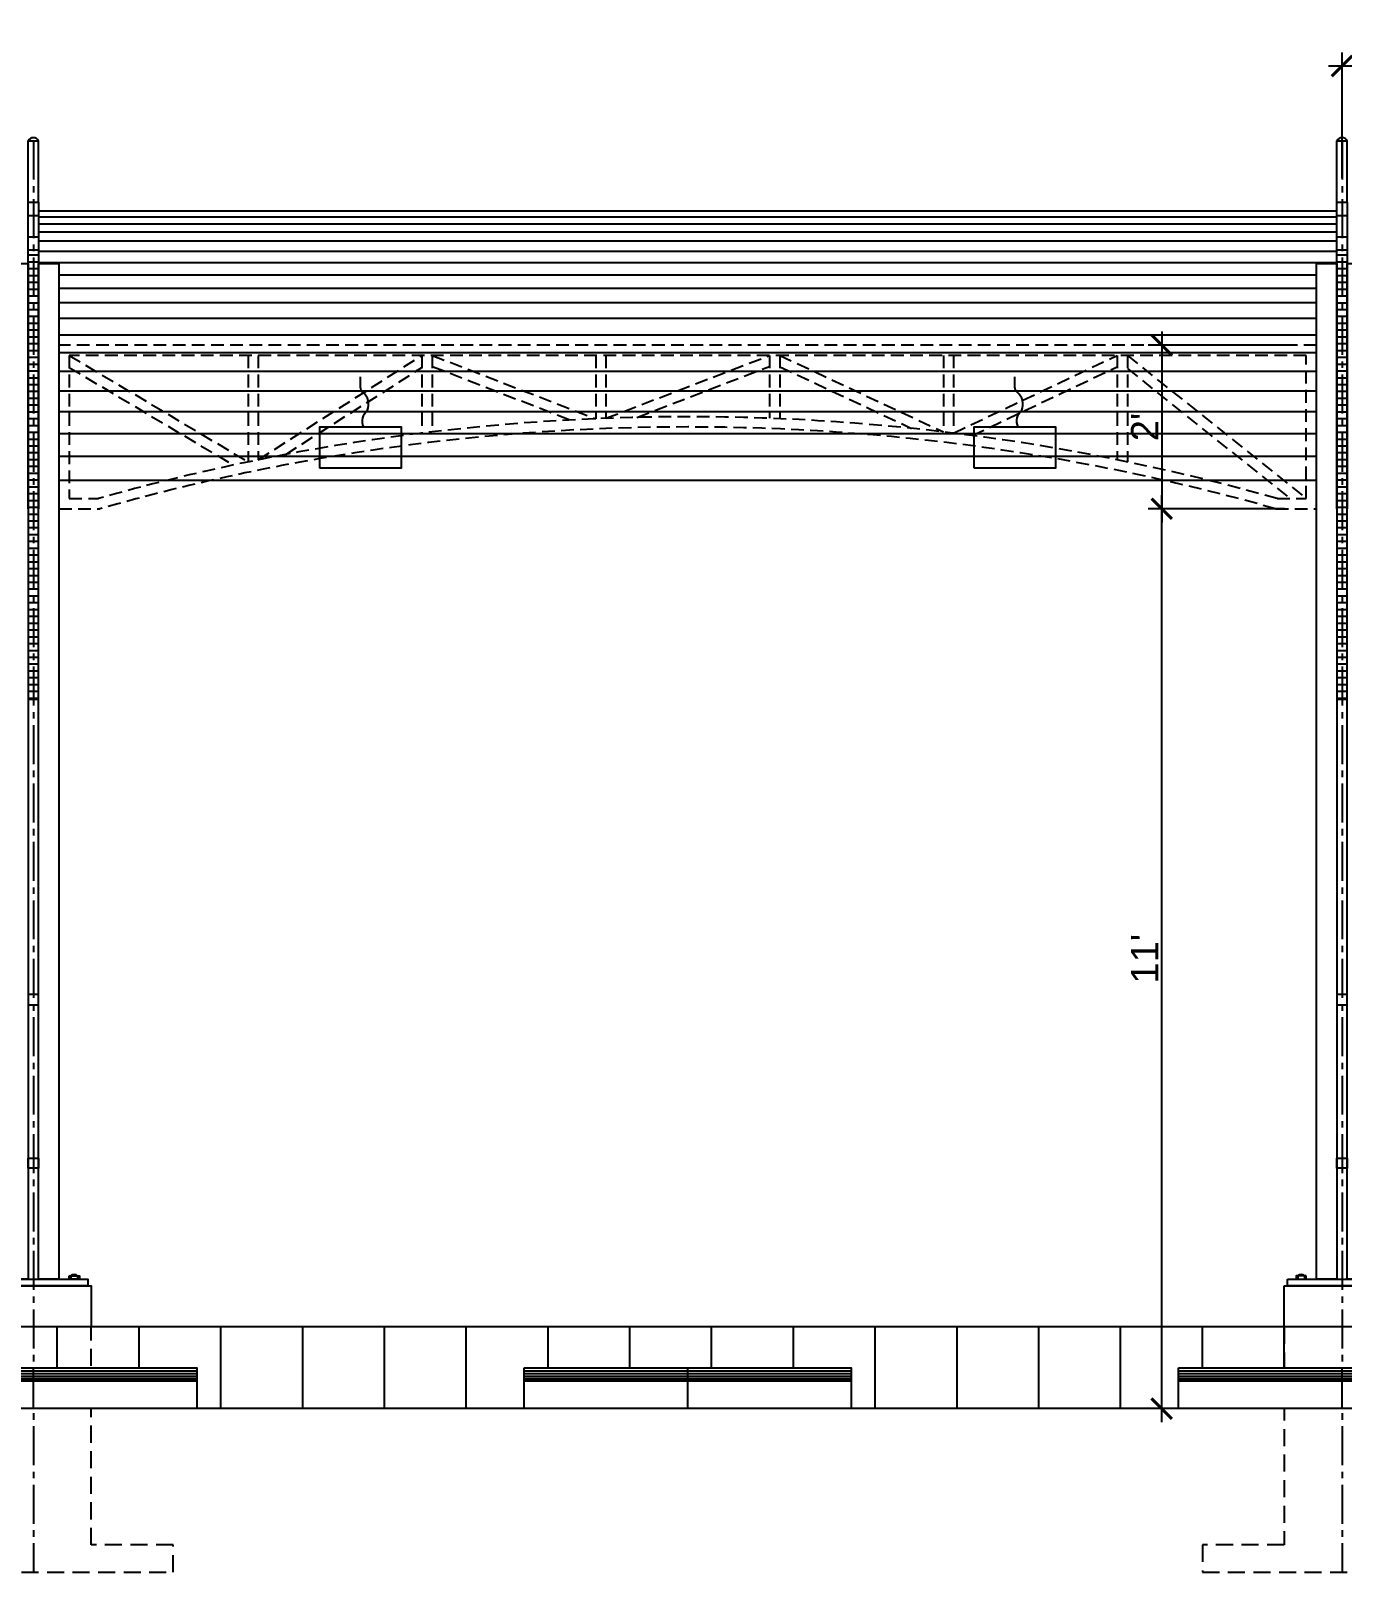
# Model space of a CAD drawing. Header units: inches. Extents: x 7915 to 10666, y -851 to 1175.
# Drawn here: x 9284.6 to 9477, y 652.7 to 878.8 of the extents above; entities that cross this region are included whole.
import ezdxf

# ---------------------------------------------------------------- set-up
doc = ezdxf.new("R2010")
doc.units = ezdxf.units.IN
doc.header["$LTSCALE"] = 10
doc.header["$MEASUREMENT"] = 0
for name, pattern in [('Amconstr', [9999, 9999, 0]), ('CENTER2', [28.575, 19.05, -3.175, 3.175, -3.175]), ('HIDDEN', [9.525, 6.35, -3.175]), ('HIDDEN2', [0.1875, 0.125, -0.0625])]:
    doc.linetypes.add(name, pattern=pattern)
for name, color, linetype in [('BOLD  DIM', 230, 'Continuous'), ('DIM DET', 2, 'Continuous'), ('FINISH', 2, 'Continuous'), ('KERB STONE', 6, 'Continuous'), ('LIGHT', 1, 'Continuous'), ('SHADE COL', 4, 'Continuous'), ('STONE', 251, 'Continuous'), ('TEFLONE', 41, 'Continuous'), ('WALL', 4, 'Continuous')]:
    doc.layers.add(name, color=color, linetype=linetype)
doc.styles.add('1-2 INCH', font='arial.ttf', dxfattribs={"height": 4})
doc.dimstyles.new('1-2 INCH', dxfattribs={"dimtxt": 4, "dimasz": 3, "dimexe": 2, "dimexo": 0.5, "dimgap": 0.5, "dimtad": 1, "dimdec": 4, "dimzin": 0, "dimdsep": 46, "dimlunit": 4, "dimtxsty": '1-2 INCH', "dimblk": 'ARCHTICK', "dimcen": 2, "dimdle": 2, "dimclrd": 1, "dimclre": 8, "dimclrt": 3, "dimadec": 3, "dimazin": 0, "dimtfac": 1, "dimtdec": 4, "dimtofl": 0, "dimtmove": 2, "dimatfit": 3, "dimldrblk": 'AERO', "dimfxl": 0, "dimtolj": 1, "dimtzin": 0, "dimarcsym": 0})

# ---------------------------------------------------------------- blocks, each defined once
blk = doc.blocks.new('A$C3e5476b5')
at = {"layer": 'SHADE COL'}
h = blk.add_hatch(dxfattribs=at)
h.set_pattern_fill('ANSI31', color=250, scale=8, angle=315)
h.set_pattern_definition([(0, (0.75, 193.9265), (2e-16, 1), [])])
h.paths.add_polyline_path([(0.75, 128), (-0.75, 128), (-0.75, 193.93), (0.75, 193.93)])
at = {"layer": 'BOLD  DIM', "color": 1, "linetype": 'HIDDEN2', "ltscale": 2}
blk.add_lwpolyline([(8.5, 36), (-8.5, 36), (-8.5, 4), (-20.5, 4), (-20.5, 0), (20.5, 0), (20.5, 4), (8.5, 4)], close=True, dxfattribs=at)
at = {"layer": 'SHADE COL', "color": 251}
for p, q in [((-0.75, 210), (0.75, 210)), ((-0.75, 210), (0.75, 210)), ((-0.75, 201), (-0.75, 210)), ((0.75, 201), (0.75, 210))]:
    blk.add_line(p, q, dxfattribs=at)
at = {"layer": 'SHADE COL', "color": 250, "linetype": 'CENTER2', "lineweight": 25, "ltscale": 0.03}
blk.add_line((0, 210), (0, 0), dxfattribs=at)
at = {"layer": 'SHADE COL', "color": 3}
for p, q in [((-0.75, 156), (-0.75, 199)), ((0.75, 199), (0.75, 156)), ((0.75, 128), (-0.75, 128))]:
    blk.add_line(p, q, dxfattribs=at)
at = {"layer": 'SHADE COL', "color": 1}
for p, q in [((-6.49, 43.5), (-6.49, 43)), ((-5.51, 43.5), (-5.51, 43)), ((5.51, 43.5), (5.51, 43)), ((6.49, 43.5), (6.49, 43))]:
    blk.add_line(p, q, dxfattribs=at)
at = {"layer": 'SHADE COL', "linetype": 'Amconstr', "lineweight": 25}
for points in [[(0.75, 199), (-0.75, 199), (-0.75, 201), (0.75, 201)], [(-0.75, 43), (-3.75, 43), (-3.75, 192), (-0.75, 192)], [(3.75, 43), (0.75, 43), (0.75, 192), (3.75, 192)]]:
    blk.add_lwpolyline(points, close=True, dxfattribs=at)
at = {"layer": 'SHADE COL', "color": 3}
for points in [[(0.75, 193.93), (-0.75, 193.93), (-0.75, 195.91), (0.75, 195.91)], [(-0.75, 83.25), (0.75, 83.25), (0.75, 84.75), (-0.75, 84.75)], [(-0.75, 60.75), (0.75, 60.75), (0.75, 59.25), (-0.75, 59.25)]]:
    blk.add_lwpolyline(points, close=True, dxfattribs=at)
at = {"layer": 'SHADE COL'}
blk.add_lwpolyline([(-8, 43), (8, 43), (8, 42), (-8, 42)], close=True, dxfattribs=at)
at = {"layer": 'SHADE COL', "color": 1}
for points in [[(-5.25, 43.5), (-6.75, 43.5), (-6.75, 43), (-5.25, 43)], [(5.25, 43.5), (6.75, 43.5), (6.75, 43), (5.25, 43)]]:
    blk.add_lwpolyline(points, close=True, dxfattribs=at)
at = {"layer": 'SHADE COL', "color": 251}
blk.add_arc((0, 209.56), 0.869, 30.1696, 149.5427, dxfattribs=at)
at = {"layer": 'SHADE COL', "color": 1}
for centre in [(-6, 42.91), (6, 42.91)]:
    blk.add_arc(centre, 0.767, 49.8581, 130.1419, dxfattribs=at)
at = {"layer": 'WALL'}
blk.add_lwpolyline([(-8.5, 42), (8.5, 42), (8.5, 36), (-8.5, 36)], close=True, dxfattribs=at)
blk = doc.blocks.new('*U272')
at = {"layer": 'SHADE COL', "linetype": 'Amconstr', "lineweight": 25}
blk.add_blockref('A$C3e5476b5', (0, -102.22), dxfattribs=at)
blk = doc.blocks.new('*U273')
at = {"layer": 'SHADE COL', "color": 0, "linetype": 'ByBlock', "lineweight": -2}
for p in [(1152, 0), (1344, 0)]:
    blk.add_blockref('*U272', p, dxfattribs=at)
blk = doc.blocks.new('*U274')
at = {"layer": 'TEFLONE', "color": 250}
for p, q in [((95.25, 19.74), (-95.25, 19.74)), ((95.25, 18.87), (-95.25, 18.87)), ((95.25, 17.85), (-95.25, 17.85)), ((95.25, 16.67), (-95.25, 16.67)), ((95.25, 15.33), (-95.25, 15.33)), ((95.25, 13.83), (-95.25, 13.83)), ((95.25, 12.18), (-95.25, 12.18)), ((92.25, 10.37), (-92.25, 10.37)), ((92.25, 8.4), (-92.25, 8.4)), ((92.25, 6.28), (-92.25, 6.28)), ((92.25, 4), (-92.25, 4)), ((92.25, 1.57), (-92.25, 1.57)), ((92.25, -1.02), (-92.25, -1.02)), ((92.25, -3.76), (-92.25, -3.76)), ((92.25, -6.65), (-92.25, -6.65)), ((92.25, -9.7), (-92.25, -9.7)), ((92.25, -12.89), (-92.25, -12.89)), ((92.25, -16.24), (-92.25, -16.24)), ((92.25, -19.74), (-92.25, -19.74))]:
    blk.add_line(p, q, dxfattribs=at)
blk = doc.blocks.new('*U275')
at = {"layer": 'TEFLONE', "color": 0, "linetype": 'ByBlock', "lineweight": -2}
blk.add_blockref('*U274', (1152, 0), dxfattribs=at)
blk = doc.blocks.new('A$C5243171d')
at = {"color": 3}
blk.add_wipeout([(24, 6), (24, 0), (0, 0), (0, 6)], dxfattribs=at).dxf.layer = 'KERB STONE'
at = {"layer": 'KERB STONE', "color": 250}
for p, q in [((24, 5.49), (0, 5.49)), ((24, 5.11), (0, 5.11)), ((24, 4.7), (0, 4.7)), ((24, 4.35), (0, 4.35)), ((24, 4.14), (0, 4.14))]:
    blk.add_line(p, q, dxfattribs=at)
at = {"layer": 'KERB STONE', "color": 1}
blk.add_line((24, 4), (0, 4), dxfattribs=at)
at = {"layer": 'KERB STONE', "color": 3}
blk.add_lwpolyline([(0, 6), (24, 6), (24, 0), (0, 0)], close=True, dxfattribs=at)
blk = doc.blocks.new('*U283')
at = {"layer": 'KERB STONE'}
for p in [(-48, -3), (24, -3)]:
    blk.add_blockref('A$C5243171d', p, dxfattribs=at)
blk = doc.blocks.new('*U284')
at = {"layer": 'KERB STONE', "color": 0, "linetype": 'ByBlock', "lineweight": -2}
blk.add_blockref('*U283', (1056, 0), dxfattribs=at)
blk.add_blockref('*U283', (1152, 0), dxfattribs=at)
blk.add_blockref('*U283', (1248, 0), dxfattribs=at)
blk.add_blockref('*U283', (1344, 0), dxfattribs=at)
blk = doc.blocks.new('_ArchTick')
at = {"color": 0, "const_width": 0.15}
blk.add_lwpolyline([(-0.5, -0.5), (0.5, 0.5)], dxfattribs=at)
blk = doc.blocks.new('*D288')
at = {"layer": 'Defpoints', "color": 0}
for p in [(9476.96, 873.64), (9476.96, 856.69), (9668.96, 856.69)]:
    blk.add_point(p, dxfattribs=at)
at = {"layer": 'DIM DET', "color": 8, "linetype": 'HIDDEN', "lineweight": -2}
for p, q in [((9476.96, 857.19), (9476.96, 875.64)), ((9668.96, 857.19), (9668.96, 875.64))]:
    blk.add_line(p, q, dxfattribs=at)
at = {"layer": 'DIM DET', "color": 1, "lineweight": -2}
blk.add_line((9670.96, 873.64), (9474.96, 873.64), dxfattribs=at)
at = {"layer": 'DIM DET', "color": 1, "lineweight": -2, "xscale": 3, "yscale": 3, "zscale": 3, "rotation": 180}
blk.add_blockref('_ArchTick', (9476.96, 873.64), dxfattribs=at)
at = {"layer": 'DIM DET', "color": 1, "lineweight": -2, "xscale": 3, "yscale": 3, "zscale": 3}
blk.add_blockref('_ArchTick', (9668.96, 873.64), dxfattribs=at)
at = {"layer": 'DIM DET', "color": 3, "insert": (9572.96, 876.18), "char_height": 4, "attachment_point": 5, "style": '1-2 INCH'}
blk.add_mtext("\\A1;16'", dxfattribs=at)
blk = doc.blocks.new('AERO')
blk.add_line((0, 0), (-1, 0))
blk.add_lwpolyline([(-0.707, 0.707), (0, 0), (-0.707, -0.707)])
blk = doc.blocks.new('A$C12a39c97')
at = {"layer": 'SHADE COL', "color": 1, "linetype": 'HIDDEN2', "ltscale": 1.5}
for p, q in [((1.5, 22.5), (27.75, 6.88)), ((1.5, 20.75), (25.58, 6.42)), ((27.75, 22.5), (27.75, 6.88)), ((29.25, 22.5), (29.25, 7.19)), ((29.25, 7.19), (53.25, 22.5)), ((33.27, 7.97), (53.25, 20.72)), ((53.25, 22.5), (53.25, 11.1)), ((54.75, 22.5), (54.75, 11.28)), ((54.75, 22.5), (78.75, 13.21)), ((54.75, 20.89), (75.06, 13.03)), ((78.75, 22.5), (78.75, 13.21)), ((80.25, 22.5), (80.25, 13.27)), ((80.25, 13.27), (104.25, 22.5)), ((84.79, 13.41), (104.25, 20.89)), ((104.25, 22.5), (104.25, 13.27)), ((105.75, 22.5), (105.75, 13.21)), ((105.75, 22.5), (129.75, 11.28)), ((105.75, 20.84), (125.1, 11.8)), ((129.75, 22.5), (129.75, 11.28)), ((131.25, 22.5), (131.25, 11.1)), ((131.25, 11.1), (155.25, 22.5)), ((134, 10.74), (155.25, 20.84)), ((155.25, 22.5), (155.25, 7.19)), ((156.75, 22.5), (156.75, 6.88)), ((156.75, 22.5), (183, 1.5)), ((156.75, 20.58), (180.6, 1.5))]:
    blk.add_line(p, q, dxfattribs=at)
blk.add_lwpolyline([(178.5, 0), (184.5, 0), (184.5, 24), (0, 24), (0, 0), (6, 0, -0.13913), (178.5, 0, -0.755725)], format="xyb", dxfattribs=at)
blk.add_lwpolyline([(178.71, 1.5), (183, 1.5), (183, 22.5), (1.5, 22.5), (1.5, 1.5), (5.79, 1.5, -0.138795)], format="xyb", close=True, dxfattribs=at)
blk = doc.blocks.new('*U297')
at = {"layer": 'SHADE COL', "color": 1, "linetype": 'HIDDEN2', "ltscale": 1.5}
blk.add_blockref('A$C12a39c97', (-92.25, -12), dxfattribs=at)
blk = doc.blocks.new('*U298')
at = {"layer": 'SHADE COL', "color": 0, "linetype": 'ByBlock', "lineweight": -2}
blk.add_blockref('*U297', (1152, 0), dxfattribs=at)
blk = doc.blocks.new('*D299')
at = {"layer": 'Defpoints', "color": 0}
for p in [(9450.5, 808.69), (9468.99, 808.69), (9468.99, 676.69)]:
    blk.add_point(p, dxfattribs=at)
at = {"layer": 'DIM DET', "color": 1, "lineweight": -2}
blk.add_line((9450.5, 674.69), (9450.5, 810.69), dxfattribs=at)
at = {"layer": 'DIM DET', "color": 8, "linetype": 'HIDDEN', "lineweight": -2}
for p, q in [((9468.49, 808.69), (9448.5, 808.69)), ((9468.49, 676.69), (9448.5, 676.69))]:
    blk.add_line(p, q, dxfattribs=at)
at = {"layer": 'DIM DET', "color": 1, "lineweight": -2, "xscale": 3, "yscale": 3, "zscale": 3}
for p, rotation in [((9450.5, 808.69), 90), ((9450.5, 676.69), 270)]:
    blk.add_blockref('_ArchTick', p, dxfattribs=dict(at, rotation=rotation))
at = {"layer": 'DIM DET', "color": 3, "insert": (9448, 742.69), "char_height": 4, "attachment_point": 5, "rotation": 90, "style": '1-2 INCH'}
blk.add_mtext("\\A1;11'", dxfattribs=at)
blk = doc.blocks.new('*D300')
at = {"layer": 'Defpoints', "color": 0}
for p in [(9468.99, 832.69), (9450.5, 808.69), (9468.99, 808.69)]:
    blk.add_point(p, dxfattribs=at)
at = {"layer": 'DIM DET', "color": 1, "lineweight": -2}
blk.add_line((9450.5, 834.69), (9450.5, 806.69), dxfattribs=at)
at = {"layer": 'DIM DET', "color": 8, "linetype": 'HIDDEN', "lineweight": -2}
for p, q in [((9468.49, 832.69), (9448.5, 832.69)), ((9468.49, 808.69), (9448.5, 808.69))]:
    blk.add_line(p, q, dxfattribs=at)
at = {"layer": 'DIM DET', "color": 1, "lineweight": -2, "xscale": 3, "yscale": 3, "zscale": 3}
for p, rotation in [((9450.5, 832.69), 90), ((9450.5, 808.69), 270)]:
    blk.add_blockref('_ArchTick', p, dxfattribs=dict(at, rotation=rotation))
at = {"layer": 'DIM DET', "color": 3, "insert": (9448, 820.69), "char_height": 4, "attachment_point": 5, "rotation": 90, "style": '1-2 INCH'}
blk.add_mtext("\\A1;2'", dxfattribs=at)
blk = doc.blocks.new('A$C21d53846')
at = {"layer": 'LIGHT'}
blk.add_lwpolyline([(6.48, 6, -0.333461), (7.02, 8.47, 0.330904), (6.37, 11.07, -0.224819), (6, 11.84), (6, 13.35)], format="xyb", dxfattribs=at)
blk.add_lwpolyline([(0, 0), (12, 0), (12, 6), (0, 6)], close=True, dxfattribs=at)
blk = doc.blocks.new('*U303')
at = {"layer": 'LIGHT'}
for p in [(-54, -6.68), (42, -6.68)]:
    blk.add_blockref('A$C21d53846', p, dxfattribs=at)
blk = doc.blocks.new('*U304')
at = {"layer": 'SHADE COL', "color": 0, "linetype": 'ByBlock', "lineweight": -2}
blk.add_blockref('*U303', (1152, 0), dxfattribs=at)

msp = doc.modelspace()

# ---------------------------------------------------------------- hatches: boundary and pattern name
at = {"layer": 'STONE'}
h = msp.add_hatch(dxfattribs=at)
h.set_pattern_fill('_USER', color=256, scale=12, angle=90, pattern_type=0)
h.set_pattern_definition([(90, (8124.46, 676.695), (-12, 7e-16), [])])
h.paths.add_polyline_path([(8124.45978, 688.69508), (9677.45978, 688.69508), (9677.45978, 676.69404), (8124.45978, 676.69404)])

# ---------------------------------------------------------------- linework, layer by layer
at = {"layer": 'FINISH', "color": 2}
msp.add_lwpolyline([(9677.45978, 676.69404), (9677.45978, 688.69404), (8124.45978, 688.69509), (8124.45978, 676.69509)], dxfattribs=at)

# ---------------------------------------------------------------- block references
at = {"layer": 'SHADE COL', "linetype": 'Amconstr', "lineweight": 25}
msp.add_blockref('*U273', (8132.95978, 754.91065), dxfattribs=at)
at = {"layer": 'SHADE COL'}
for name, p in [('*U298', (8228.95978, 820.69299)), ('*U304', (8228.95494, 821.36995))]:
    msp.add_blockref(name, p, dxfattribs=at)
at = {"layer": 'TEFLONE'}
msp.add_blockref('*U275', (8228.95978, 832.60197), dxfattribs=at)

# ---------------------------------------------------------------- dimensions: what is measured, and where the dimension line sits
at = {"layer": 'DIM DET'}
dim = msp.add_linear_dim(base=(9476.95978, 873.641), p1=(9668.95978, 856.69404), p2=(9476.95978, 856.69404), dimstyle='1-2 INCH', dxfattribs=at)
dim.commit()
dim.dimension.update_dxf_attribs({"geometry": '*D288', "text_midpoint": (9572.95978, 876.18329)})
dim = msp.add_linear_dim(base=(9450.50425, 808.69299), p1=(9468.98964, 832.69299), p2=(9468.98964, 808.69299), angle=270, dimstyle='1-2 INCH', dxfattribs=at)
dim.commit()
dim.dimension.update_dxf_attribs({"geometry": '*D300', "text_midpoint": (9447.99606, 820.69299)})

# ---------------------------------------------------------------- next in the draw order: block references
at = {"layer": 'KERB STONE'}
msp.add_blockref('*U284', (8180.95978, 679.69404), dxfattribs=at)

# ---------------------------------------------------------------- next in the draw order: linework, layer by layer
at = {"layer": 'WALL', "color": 7}
msp.add_line((9785.0461, 676.69404), (8071.02136, 676.69404), dxfattribs=at)

# ---------------------------------------------------------------- next in the draw order: dimensions: what is measured, and where the dimension line sits
at = {"layer": 'DIM DET'}
dim = msp.add_linear_dim(base=(9450.504249, 808.692994), p1=(9468.98964, 676.694045), p2=(9468.98964, 808.692994), angle=90, dimstyle='1-2 INCH', dxfattribs=at)
dim.commit()
dim.dimension.update_dxf_attribs({"geometry": '*D299', "text_midpoint": (9447.996063, 742.69352)})

doc.saveas('drawing.dxf')
